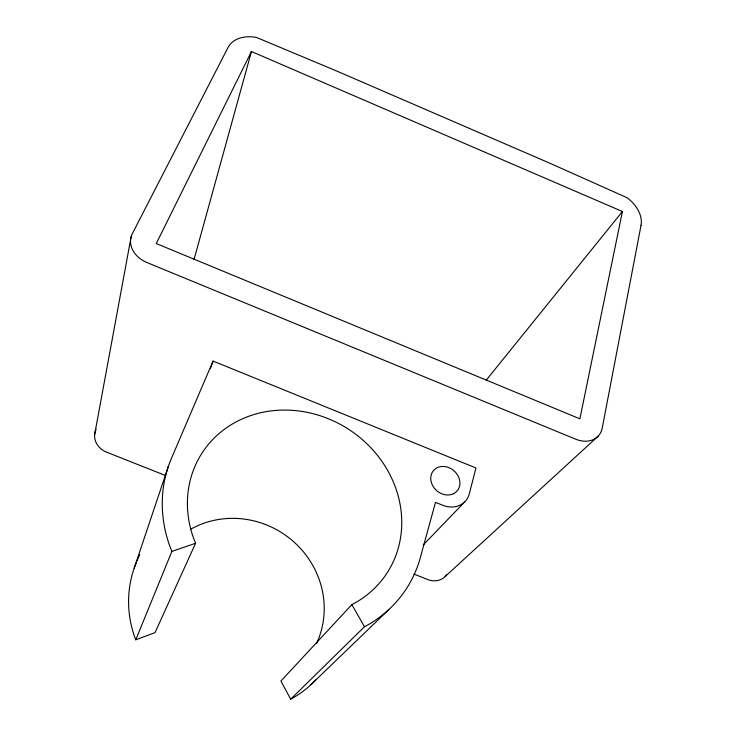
<?xml version="1.0" encoding="UTF-8"?>
<svg xmlns="http://www.w3.org/2000/svg" width="736" height="736" viewBox="0 0 736 736"><rect width="100%" height="100%" fill="white"/><g stroke="black" fill="none" stroke-linecap="round" stroke-linejoin="round"><path stroke-width="1.1" d="M94.659 434.479L131.155 236.688M622.417 211.508L579.894 418.821L156.271 243.542L251.445 51.52L622.417 211.508L486.146 380.273M194.056 259.385L251.445 51.52M134.191 568.164L168.608 465.667M210.404 368.662L213.063 361.072L475.944 467.986L469.274 493.93A23.46 19.798 41.5 0 1 442.667 505.236L435.491 502.348L420.357 557.529A134.826 121.9 33.2 0 1 369.73 623.861L364.476 626.75L290.665 699.2L280.922 681.039L351.863 604.606L356.15 602.296A110.244 99.599 33.1 0 0 392.776 480.636L390.006 474.803A110.244 99.599 33.1 0 0 246.781 417.008L241.022 419.456A110.244 99.599 33.1 0 0 193.669 538.485L195.583 543.278L155.029 632.629L135.764 639.805L133.98 634.929A108.827 103.914 36 0 1 136.556 562M135.764 639.805L171.874 551.411L169.565 545.496A134.826 121.9 33.2 0 1 171.405 458.427L213.063 361.072M136.997 560.952L139.665 554.659M423.228 544.962L464.637 501.998M311.006 684.627L388.783 609.61M445.216 576.5L598.018 436.282M290.665 699.2L295.026 696.734A108.827 103.914 36 0 0 315.716 679.954M171.874 551.411L195.583 543.278M165.701 475.603L106.554 452.143A19.256 17.075 9.1 0 1 96.085 429.309M413.972 574.08L427.662 579.508A18.768 16.302 46.9 0 0 446.853 574.512M351.863 604.606L364.476 626.75M190.339 529.405A89.001 84.953 35.9 0 1 194.056 527.418L198.83 525.2A89.001 84.953 35.9 0 1 315.799 571.274L317.934 576.178A89.001 84.953 35.9 0 1 316.544 643.503M641.047 225.234L602.232 428.067A25.088 19.495 42 0 1 575.718 439.208L146.878 262.494A25.944 20.774 15.4 0 1 132.36 233.643L228.114 47.343A30.342 21.602 20.4 0 1 256.459 37.426L337.005 71.153L550.537 163.521L626.925 197.653A29.33 20.58 35.4 0 1 641.047 225.234M453.302 493.81L452.511 494.141A15.603 13.165 41.1 0 1 432.805 485.907A15.603 13.165 41.1 0 1 437.524 467.562L438.306 467.24A15.603 13.165 41.1 0 1 457.866 475.53A15.603 13.165 41.1 0 1 453.302 493.81"/></g></svg>
